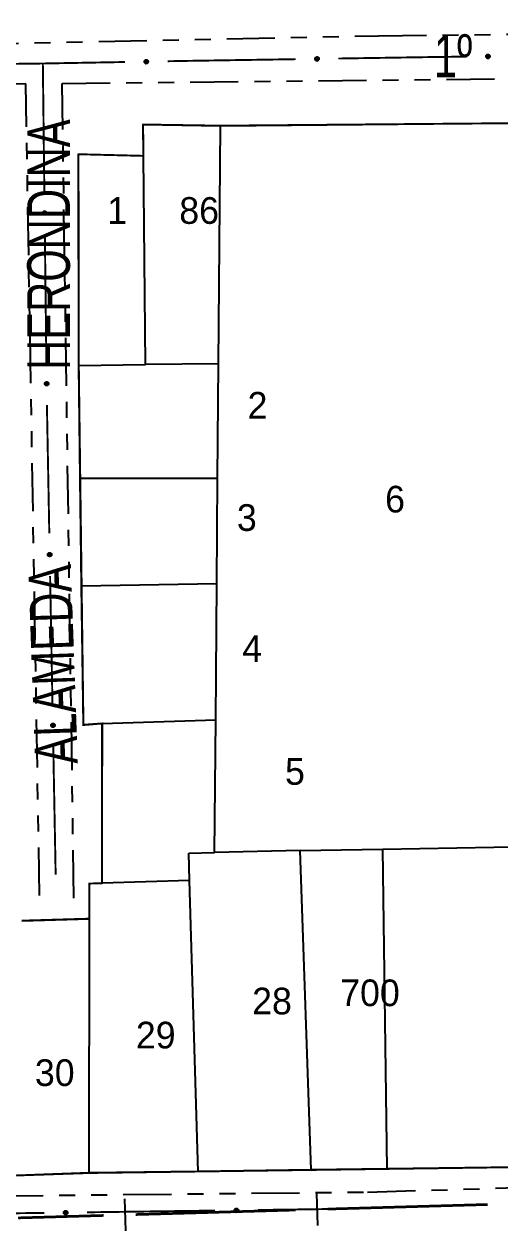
# Model space of a CAD drawing. Extents: x 203555 to 204724, y 4873703 to 4874787.
# Drawn here: x 203858.4 to 203902.9, y 4873708.3 to 4873821.3 of the extents above; entities that cross this region are included whole.
import ezdxf
from ezdxf.enums import TextEntityAlignment as Align

# ---------------------------------------------------------------- set-up
doc = ezdxf.new("R2010")
doc.units = 0
doc.header["$LTSCALE"] = 1.5
doc.header["$MEASUREMENT"] = 0
doc.linetypes.add('TRACO_25', pattern=[8, 3, -1, 1, -1, 1, -1])
for name, color, linetype in [('CD_MALHA_LOTES', 7, 'CONTINUOUS'), ('LM-LIM-SETORES-BAIRROS', 250, 'CONTINUOUS'), ('RU-QUADRA', 210, 'CONTINUOUS'), ('SV-EIXO-RUA-N-PAV', 6, 'CONTINUOUS'), ('SV-RUA-NAO-PAV', 7, 'CONTINUOUS'), ('SV-TXT-RUA-N-PAV', 7, 'CONTINUOUS'), ('Th_NmrPort', 1, 'CONTINUOUS')]:
    doc.layers.add(name, color=color, linetype=linetype)
doc.styles.add('ARIAL', font='ARIAL.SHX')

msp = doc.modelspace()

# ---------------------------------------------------------------- linework, layer by layer
at = {"layer": 'CD_MALHA_LOTES', "linetype": 'Continuous', "flags": 128}
for points in [[(203869.493037, 4873811.905794), (203876.732705, 4873811.793739)], [(203869.520639, 4873808.968927), (203869.493037, 4873811.905794)], [(203876.555166, 4873789.499511), (203876.732705, 4873811.793739)], [(203876.732705, 4873811.793739), (203906.668606, 4873812.051331)], [(203863.440595, 4873809.121177), (203869.520639, 4873808.968927)], [(203863.470514, 4873789.340838), (203863.440595, 4873809.121177)], [(203869.7044, 4873789.416434), (203869.520639, 4873808.968927)], [(203863.470514, 4873789.340838), (203869.7044, 4873789.416434)], [(203863.606734, 4873778.77904), (203863.470514, 4873789.340838)], [(203876.555166, 4873789.499511), (203869.7044, 4873789.416434)], [(203876.469811, 4873778.78119), (203876.555166, 4873789.499511)], [(203863.606734, 4873778.77904), (203876.469811, 4873778.78119)], [(203863.736636, 4873768.70714), (203863.606734, 4873778.77904)], [(203876.39115, 4873768.903457), (203876.469811, 4873778.78119)], [(203863.736636, 4873768.70714), (203876.39115, 4873768.903457)], [(203863.904882, 4873755.662255), (203863.736636, 4873768.70714)], [(203876.289503, 4873756.139249), (203876.39115, 4873768.903457)], [(203865.66676, 4873755.803901), (203876.289503, 4873756.139249)], [(203876.180043, 4873743.71887), (203876.289503, 4873756.139249)], [(203865.66676, 4873755.803901), (203863.904882, 4873755.662255)], [(203865.649401, 4873740.845931), (203865.66676, 4873755.803901)], [(203873.78658, 4873743.662646), (203876.180043, 4873743.71887)], [(203873.837772, 4873741.108289), (203873.78658, 4873743.662646)], [(203884.214662, 4873743.907611), (203876.180043, 4873743.71887)], [(203884.214662, 4873743.907611), (203891.949737, 4873744.040064)], [(203885.224, 4873713.986642), (203884.214662, 4873743.907611)], [(203891.949737, 4873744.040064), (203905.799927, 4873744.277229)], [(203892.354733, 4873714.084491), (203891.949737, 4873744.040064)], [(203864.466861, 4873737.520634), (203864.468478, 4873740.808094)], [(203864.468478, 4873740.808094), (203865.649401, 4873740.845931)], [(203873.837772, 4873741.108289), (203865.649401, 4873740.845931)], [(203874.651678, 4873713.841567), (203873.837772, 4873741.108289)], [(203858.123466, 4873737.333661), (203864.466861, 4873737.520634)], [(203864.455142, 4873713.701649), (203864.466861, 4873737.520634)], [(203919.028246, 4873714.448945), (203892.354733, 4873714.084491)], [(203864.455142, 4873713.701649), (203854.219637, 4873713.352863)], [(203874.651678, 4873713.841567), (203864.455142, 4873713.701649)], [(203885.224, 4873713.986642), (203874.651678, 4873713.841567)], [(203892.354733, 4873714.084491), (203885.224, 4873713.986642)]]:
    msp.add_lwpolyline(points, dxfattribs=at)
at = {"layer": 'LM-LIM-SETORES-BAIRROS'}
for points in [[(203867.743312, 4873711.279677), (203867.828918, 4873708.280898)], [(203885.735982, 4873711.793313), (203885.821588, 4873708.794535)]]:
    msp.add_lwpolyline(points, dxfattribs=at)
at = {"layer": 'LM-LIM-SETORES-BAIRROS', "const_width": 0.25}
for points in [[(203901.77227, 4873710.75049), (203886.778378, 4873710.32246)], [(203865.78693, 4873709.723217), (203857.790187, 4873709.494934)], [(203883.7796, 4873710.236853), (203868.785708, 4873709.808823)]]:
    msp.add_lwpolyline(points, dxfattribs=at)
at = {"layer": 'RU-QUADRA', "linetype": 'Continuous', "const_width": 0.18, "flags": 128}
for points in [[(203906.668606, 4873812.051331), (203876.732705, 4873811.793739), (203869.493037, 4873811.905794), (203869.520639, 4873808.968927), (203863.440595, 4873809.121177), (203863.470514, 4873789.340838), (203863.904882, 4873755.662255), (203865.66676, 4873755.803901), (203865.649401, 4873740.845931), (203864.468478, 4873740.808094), (203864.466861, 4873737.520634), (203858.123466, 4873737.333661)], [(203854.219637, 4873713.352863), (203864.455142, 4873713.701649), (203874.651678, 4873713.841567), (203885.224, 4873713.986642), (203892.354733, 4873714.084491), (203919.028246, 4873714.448945)]]:
    msp.add_lwpolyline(points, dxfattribs=at)
at = {"layer": 'SV-EIXO-RUA-N-PAV'}
for points in [[(203885.64108, 4873818.16337), (203885.674619, 4873818.198967), (203885.710723, 4873818.222703), (203885.746534, 4873818.233833), (203885.780744, 4873818.235416), (203885.815924, 4873818.233094), (203885.850877, 4873818.222928), (203885.887171, 4873818.203052), (203885.923116, 4873818.169658), (203885.945001, 4873818.131075), (203885.957791, 4873818.09655), (203885.961496, 4873818.060973), (203885.958668, 4873818.026835), (203885.946907, 4873817.990877), (203885.926405, 4873817.954293), (203885.891952, 4873817.918962), (203885.856396, 4873817.895935), (203885.821476, 4873817.886079), (203885.785686, 4873817.88258), (203885.749798, 4873817.885381), (203885.715545, 4873817.895558), (203885.678748, 4873817.916267), (203885.644326, 4873817.950734), (203885.620954, 4873817.985934), (203885.610611, 4873818.020707), (203885.60796, 4873818.05602), (203885.60986, 4873818.091334), (203885.618616, 4873818.126895), (203885.64108, 4873818.16337)], [(203901.639999, 4873818.391863), (203901.673729, 4873818.427279), (203901.709961, 4873818.45082), (203901.745831, 4873818.461757), (203901.780049, 4873818.463156), (203901.815216, 4873818.460645), (203901.850114, 4873818.45029), (203901.886301, 4873818.430218), (203901.922065, 4873818.396632), (203901.943741, 4873818.357931), (203901.956345, 4873818.323338), (203901.959858, 4873818.287742), (203901.956846, 4873818.253619), (203901.944892, 4873818.217725), (203901.924193, 4873818.181252), (203901.88955, 4873818.146107), (203901.853871, 4873818.123272), (203901.818898, 4873818.113604), (203901.78309, 4873818.110299), (203901.747217, 4873818.113293), (203901.71302, 4873818.123654), (203901.676334, 4873818.144561), (203901.642099, 4873818.179214), (203901.618917, 4873818.214539), (203901.608761, 4873818.249367), (203901.606301, 4873818.284694), (203901.608391, 4873818.319997), (203901.617339, 4873818.35551), (203901.639999, 4873818.391863)], [(203869.642919, 4873817.903307), (203869.676366, 4873817.938991), (203869.712409, 4873817.96282), (203869.748191, 4873817.974043), (203869.782396, 4873817.975715), (203869.817583, 4873817.973484), (203869.852562, 4873817.963408), (203869.888907, 4873817.943625), (203869.924938, 4873817.910325), (203869.946922, 4873817.871798), (203869.959801, 4873817.837307), (203869.963599, 4873817.80174), (203869.960859, 4873817.767594), (203869.949191, 4873817.731606), (203869.928784, 4873817.694969), (203869.894422, 4873817.659549), (203869.858926, 4873817.63643), (203869.824031, 4873817.626484), (203869.788251, 4873817.622893), (203869.752355, 4873817.625601), (203869.718076, 4873817.635689), (203869.681226, 4873817.656303), (203869.646715, 4873817.690681), (203869.623252, 4873817.725821), (203869.612819, 4873817.760567), (203869.610077, 4873817.795873), (203869.611885, 4873817.831191), (203869.62055, 4873817.866775), (203869.642919, 4873817.903307)], [(203860.376503, 4873803.765715), (203860.411974, 4873803.732041), (203860.435573, 4873803.695847), (203860.446567, 4873803.659995), (203860.448021, 4873803.625779), (203860.445566, 4873803.590608), (203860.435268, 4873803.555694), (203860.415254, 4873803.519475), (203860.381725, 4873803.483657), (203860.343059, 4873803.461918), (203860.308486, 4873803.449259), (203860.272896, 4873803.445689), (203860.238768, 4873803.448646), (203860.202855, 4873803.460542), (203860.166349, 4873803.481183), (203860.131148, 4873803.515769), (203860.108256, 4873803.551412), (203860.098532, 4873803.586369), (203860.095169, 4873803.622172), (203860.098106, 4873803.658049), (203860.108412, 4873803.692263), (203860.12926, 4873803.728982), (203860.163857, 4873803.763273), (203860.199145, 4873803.786511), (203860.233957, 4873803.796723), (203860.26928, 4873803.799241), (203860.304586, 4873803.797207), (203860.340114, 4873803.788316), (203860.376503, 4873803.765715)], [(203860.565467, 4873787.76683), (203860.600937, 4873787.733157), (203860.624536, 4873787.696963), (203860.63553, 4873787.661111), (203860.636984, 4873787.626895), (203860.634529, 4873787.591724), (203860.624231, 4873787.55681), (203860.604217, 4873787.520591), (203860.570688, 4873787.484772), (203860.532022, 4873787.463034), (203860.497449, 4873787.450375), (203860.461859, 4873787.446805), (203860.427732, 4873787.449762), (203860.391819, 4873787.461658), (203860.355312, 4873787.482299), (203860.320111, 4873787.516885), (203860.297219, 4873787.552527), (203860.287495, 4873787.587485), (203860.284132, 4873787.623288), (203860.287069, 4873787.659165), (203860.297375, 4873787.693379), (203860.318223, 4873787.730098), (203860.352821, 4873787.764389), (203860.388109, 4873787.787627), (203860.42292, 4873787.797839), (203860.458243, 4873787.800356), (203860.49355, 4873787.798323), (203860.529077, 4873787.789432), (203860.565467, 4873787.76683)], [(203860.852611, 4873771.770189), (203860.888309, 4873771.736758), (203860.912154, 4873771.700725), (203860.923392, 4873771.664948), (203860.925079, 4873771.630744), (203860.922864, 4873771.595557), (203860.912803, 4873771.560573), (203860.893036, 4873771.524219), (203860.859752, 4873771.488173), (203860.821234, 4873771.466172), (203860.786748, 4873771.453278), (203860.751183, 4873771.449466), (203860.717037, 4873771.452191), (203860.681044, 4873771.463843), (203860.644398, 4873771.484234), (203860.608962, 4873771.51858), (203860.585828, 4873771.554066), (203860.575866, 4873771.588957), (203860.57226, 4873771.624736), (203860.574952, 4873771.660632), (203860.585026, 4873771.694915), (203860.605623, 4873771.731775), (203860.639987, 4873771.766301), (203860.675116, 4873771.789779), (203860.709857, 4873771.800227), (203860.745162, 4873771.802985), (203860.780481, 4873771.801192), (203860.816069, 4873771.792543), (203860.852611, 4873771.770189)], [(203861.150432, 4873755.772961), (203861.18613, 4873755.73953), (203861.209975, 4873755.703498), (203861.221213, 4873755.66772), (203861.2229, 4873755.633516), (203861.220684, 4873755.598329), (203861.210624, 4873755.563345), (203861.190857, 4873755.526991), (203861.157572, 4873755.490945), (203861.119055, 4873755.468945), (203861.084569, 4873755.45605), (203861.049004, 4873755.452238), (203861.014857, 4873755.454963), (203860.978864, 4873755.466615), (203860.942218, 4873755.487006), (203860.906783, 4873755.521352), (203860.883648, 4873755.556838), (203860.873687, 4873755.591729), (203860.870081, 4873755.627508), (203860.872773, 4873755.663404), (203860.882846, 4873755.697687), (203860.903444, 4873755.734547), (203860.937807, 4873755.769073), (203860.972936, 4873755.792551), (203861.007678, 4873755.802999), (203861.042983, 4873755.805757), (203861.078302, 4873755.803964), (203861.113889, 4873755.795315), (203861.150432, 4873755.772961)], [(203862.096715, 4873710.100185), (203862.130337, 4873710.135705), (203862.166496, 4873710.159357), (203862.202332, 4873710.170404), (203862.236545, 4873710.171908), (203862.27172, 4873710.169504), (203862.30665, 4873710.159257), (203862.342898, 4873710.139297), (203862.378765, 4873710.10582), (203862.40056, 4873710.067186), (203862.41327, 4873710.032631), (203862.416892, 4873709.997046), (203862.413985, 4873709.962915), (203862.402141, 4873709.926984), (203862.381554, 4873709.890448), (203862.347019, 4873709.855196), (203862.31141, 4873709.832252), (203862.276467, 4873709.822477), (203862.240669, 4873709.819061), (203862.204788, 4873709.821945), (203862.170559, 4873709.832202), (203862.133809, 4873709.852996), (203862.099468, 4873709.887543), (203862.076178, 4873709.922797), (203862.065915, 4873709.957594), (203862.063346, 4873709.992913), (203862.065328, 4873710.028222), (203862.074167, 4873710.063763), (203862.096715, 4873710.100185)], [(203878.095224, 4873710.316434), (203878.128836, 4873710.351963), (203878.164989, 4873710.375624), (203878.200822, 4873710.386681), (203878.235035, 4873710.388194), (203878.270211, 4873710.3858), (203878.305142, 4873710.375563), (203878.341396, 4873710.355612), (203878.377273, 4873710.322144), (203878.399078, 4873710.283516), (203878.411797, 4873710.248965), (203878.415429, 4873710.213381), (203878.412531, 4873710.179249), (203878.400697, 4873710.143315), (203878.38012, 4873710.106773), (203878.345594, 4873710.071512), (203878.309992, 4873710.048558), (203878.275051, 4873710.038774), (203878.239254, 4873710.035349), (203878.203372, 4873710.038223), (203878.16914, 4873710.048471), (203878.132385, 4873710.069255), (203878.098034, 4873710.103793), (203878.074735, 4873710.13904), (203878.064462, 4873710.173834), (203878.061884, 4873710.209153), (203878.063856, 4873710.244463), (203878.072685, 4873710.280006), (203878.095224, 4873710.316434)]]:
    msp.add_lwpolyline(points, close=True, dxfattribs=at)
for points in [[(203885.710723, 4873818.222703), (203885.815924, 4873818.233094)], [(203901.606301, 4873818.284694), (203901.956345, 4873818.323338)], [(203901.608391, 4873818.319997), (203901.943741, 4873818.357931)], [(203901.608761, 4873818.249367), (203901.959858, 4873818.287742)], [(203901.610133, 4873818.266625), (203901.95637, 4873818.302909)], [(203901.611122, 4873818.30348), (203901.94505, 4873818.342367)], [(203901.617318, 4873818.231219), (203901.95534, 4873818.270148)], [(203901.617339, 4873818.35551), (203901.922065, 4873818.396632)], [(203901.617596, 4873818.33766), (203901.928315, 4873818.377675)], [(203901.618917, 4873818.214539), (203901.956846, 4873818.253619)], [(203901.629528, 4873818.371897), (203901.900678, 4873818.411508)], [(203901.632689, 4873818.195897), (203901.94615, 4873818.234575)], [(203901.639999, 4873818.391863), (203901.886301, 4873818.430218)], [(203901.659156, 4873818.410408), (203901.860816, 4873818.439758)], [(203901.673729, 4873818.427279), (203901.850114, 4873818.45029)], [(203901.694325, 4873818.440788), (203901.823823, 4873818.454391)], [(203901.709961, 4873818.45082), (203901.815216, 4873818.460645)], [(203869.610077, 4873817.795873), (203869.959801, 4873817.837307)], [(203869.611885, 4873817.831191), (203869.946922, 4873817.871798)], [(203869.612819, 4873817.760567), (203869.963599, 4873817.80174)], [(203869.614053, 4873817.777836), (203869.959989, 4873817.816879)], [(203869.614748, 4873817.814696), (203869.948356, 4873817.856245)], [(203869.62055, 4873817.866775), (203869.924938, 4873817.910325)], [(203869.620949, 4873817.848928), (203869.931339, 4873817.891419)], [(203869.62152, 4873817.742488), (203869.95922, 4873817.784111)], [(203869.623252, 4873817.725821), (203869.960859, 4873817.767594)], [(203869.632608, 4873817.883258), (203869.903433, 4873817.92503)], [(203869.637172, 4873817.707289), (203869.950315, 4873817.748465)], [(203869.642919, 4873817.903307), (203869.888907, 4873817.943625)], [(203869.646715, 4873817.690681), (203869.949191, 4873817.731606)], [(203869.661928, 4873817.922004), (203869.863348, 4873817.952961)], [(203869.667782, 4873817.675091), (203869.935953, 4873817.712721)], [(203869.676366, 4873817.938991), (203869.852562, 4873817.963408)], [(203869.681226, 4873817.656303), (203869.928784, 4873817.694969)], [(203869.696854, 4873817.952664), (203869.826239, 4873817.967299)], [(203869.705114, 4873817.648475), (203869.903855, 4873817.676654)], [(203869.712409, 4873817.96282), (203869.817583, 4873817.973484)], [(203869.718076, 4873817.635689), (203869.894422, 4873817.659549)], [(203869.739544, 4873817.631359), (203869.870268, 4873817.647383)], [(203869.752355, 4873817.625601), (203869.858926, 4873817.63643)], [(203885.60796, 4873818.05602), (203885.957791, 4873818.09655)], [(203885.60986, 4873818.091334), (203885.945001, 4873818.131075)], [(203885.610611, 4873818.020707), (203885.961496, 4873818.060973)], [(203885.61189, 4873818.037973), (203885.957926, 4873818.076122)], [(203885.61268, 4873818.074832), (203885.946394, 4873818.115518)], [(203885.618616, 4873818.126895), (203885.923116, 4873818.169658)], [(203885.61897, 4873818.109047), (203885.929468, 4873818.150736)], [(203885.619265, 4873818.002606), (203885.957072, 4873818.043356)], [(203885.620954, 4873817.985934), (203885.958668, 4873818.026835)], [(203885.630717, 4873818.143347), (203885.901649, 4873818.184419)], [(203885.634826, 4873817.967367), (203885.948075, 4873818.007734)], [(203885.64108, 4873818.16337), (203885.887171, 4873818.203052)], [(203885.644326, 4873817.950734), (203885.946907, 4873817.990877)], [(203885.660137, 4873818.182017), (203885.861636, 4873818.212453)], [(203885.665352, 4873817.93509), (203885.93362, 4873817.972026)], [(203885.674619, 4873818.198967), (203885.850877, 4873818.222928)], [(203885.678748, 4873817.916267), (203885.926405, 4873817.954293)], [(203885.695142, 4873818.212586), (203885.824565, 4873818.226887)], [(203885.702616, 4873817.908377), (203885.901429, 4873817.936042)], [(203885.715545, 4873817.895558), (203885.891952, 4873817.918962)], [(203885.737001, 4873817.891173), (203885.867767, 4873817.906859)], [(203885.749798, 4873817.885381), (203885.856396, 4873817.895935)], [(203901.642099, 4873818.179214), (203901.944892, 4873818.217725)], [(203901.663041, 4873818.163456), (203901.931503, 4873818.198946)], [(203901.676334, 4873818.144561), (203901.924193, 4873818.181252)], [(203901.700159, 4873818.136543), (203901.899119, 4873818.163136)], [(203901.71302, 4873818.123654), (203901.88955, 4873818.146107)], [(203901.734452, 4873818.119153), (203901.8653, 4873818.134135)], [(203901.747217, 4873818.113293), (203901.853871, 4873818.123272)], [(203860.098106, 4873803.658049), (203860.108256, 4873803.551412)], [(203860.103946, 4873803.670824), (203860.119137, 4873803.54)], [(203860.108412, 4873803.692263), (203860.131148, 4873803.515769)], [(203860.12128, 4873803.705144), (203860.148193, 4873803.506228)], [(203860.12926, 4873803.728982), (203860.166349, 4873803.481183)], [(203860.148134, 4873803.742306), (203860.184055, 4873803.473901)], [(203860.163857, 4873803.763273), (203860.202855, 4873803.460542)], [(203860.180525, 4873803.77271), (203860.219707, 4873803.459311)], [(203860.199145, 4873803.786511), (203860.238768, 4873803.448646)], [(203860.215823, 4873803.788138), (203860.255295, 4873803.450179)], [(203860.233957, 4873803.796723), (203860.272896, 4873803.445689)], [(203860.251218, 4873803.795379), (203860.288057, 4873803.449201)], [(203860.26928, 4873803.799241), (203860.308486, 4873803.449259)], [(203860.288073, 4873803.79445), (203860.327497, 4873803.460584)], [(203860.304586, 4873803.797207), (203860.343059, 4873803.461918)], [(203860.322265, 4873803.788031), (203860.362779, 4873803.477376)], [(203860.340114, 4873803.788316), (203860.381725, 4873803.483657)], [(203860.35652, 4873803.776154), (203860.396567, 4873803.505068)], [(203860.376503, 4873803.765715), (203860.415254, 4873803.519475)], [(203860.395079, 4873803.746587), (203860.424753, 4873803.544974)], [(203860.411974, 4873803.732041), (203860.435268, 4873803.555694)], [(203860.425515, 4873803.711467), (203860.439326, 4873803.581991)], [(203860.435573, 4873803.695847), (203860.445566, 4873803.590608)], [(203860.318223, 4873787.730098), (203860.355312, 4873787.482299)], [(203860.337097, 4873787.743422), (203860.373018, 4873787.475017)], [(203860.352821, 4873787.764389), (203860.391819, 4873787.461658)], [(203860.369489, 4873787.773826), (203860.40867, 4873787.460427)], [(203860.388109, 4873787.787627), (203860.427732, 4873787.449762)], [(203860.404786, 4873787.789254), (203860.444258, 4873787.451295)], [(203860.42292, 4873787.797839), (203860.461859, 4873787.446805)], [(203860.440181, 4873787.796495), (203860.477021, 4873787.450317)], [(203860.458243, 4873787.800356), (203860.497449, 4873787.450375)], [(203860.477037, 4873787.795566), (203860.51646, 4873787.4617)], [(203860.49355, 4873787.798323), (203860.532022, 4873787.463034)], [(203860.511228, 4873787.789146), (203860.551742, 4873787.478492)], [(203860.529077, 4873787.789432), (203860.570688, 4873787.484772)], [(203860.545484, 4873787.777269), (203860.58553, 4873787.506184)], [(203860.565467, 4873787.76683), (203860.604217, 4873787.520591)], [(203860.584042, 4873787.747703), (203860.613716, 4873787.54609)], [(203860.600937, 4873787.733157), (203860.624231, 4873787.55681)], [(203860.287069, 4873787.659165), (203860.297219, 4873787.552527)], [(203860.292909, 4873787.67194), (203860.3081, 4873787.541116)], [(203860.297375, 4873787.693379), (203860.320111, 4873787.516885)], [(203860.310243, 4873787.70626), (203860.337156, 4873787.507344)], [(203860.614479, 4873787.712583), (203860.628289, 4873787.583107)], [(203860.624536, 4873787.696963), (203860.634529, 4873787.591724)], [(203860.574952, 4873771.660632), (203860.585828, 4873771.554066)], [(203860.580705, 4873771.673446), (203860.596786, 4873771.542729)], [(203860.585026, 4873771.694915), (203860.608962, 4873771.51858)], [(203860.597806, 4873771.707884), (203860.626071, 4873771.509155)], [(203860.605623, 4873771.731775), (203860.644398, 4873771.484234)], [(203860.624406, 4873771.745227), (203860.662152, 4873771.477073)], [(203860.639987, 4873771.766301), (203860.681044, 4873771.463843)], [(203860.65659, 4873771.775851), (203860.697903, 4873771.462726)], [(203860.675116, 4873771.789779), (203860.717037, 4873771.452191)], [(203860.691782, 4873771.791519), (203860.733552, 4873771.453836)], [(203860.709857, 4873771.800227), (203860.751183, 4873771.449466)], [(203860.727126, 4873771.799001), (203860.766321, 4873771.453081)], [(203860.745162, 4873771.802985), (203860.786748, 4873771.453278)], [(203860.763988, 4873771.798322), (203860.805682, 4873771.464732)], [(203860.780481, 4873771.801192), (203860.821234, 4873771.466172)], [(203860.798222, 4873771.792136), (203860.840848, 4873771.481764)], [(203860.816069, 4873771.792543), (203860.859752, 4873771.488173)], [(203860.832557, 4873771.780492), (203860.874448, 4873771.509685)], [(203860.852611, 4873771.770189), (203860.893036, 4873771.524219)], [(203860.871316, 4873771.751189), (203860.902361, 4873771.549782)], [(203860.888309, 4873771.736758), (203860.912803, 4873771.560573)], [(203860.901991, 4873771.716276), (203860.916682, 4873771.586898)], [(203860.912154, 4873771.700725), (203860.922864, 4873771.595557)], [(203860.872773, 4873755.663404), (203860.883648, 4873755.556838)], [(203860.878526, 4873755.676218), (203860.894607, 4873755.545501)], [(203860.882846, 4873755.697687), (203860.906783, 4873755.521352)], [(203860.895627, 4873755.710656), (203860.923892, 4873755.511927)], [(203860.903444, 4873755.734547), (203860.942218, 4873755.487006)], [(203860.922227, 4873755.747999), (203860.959973, 4873755.479845)], [(203860.937807, 4873755.769073), (203860.978864, 4873755.466615)], [(203860.954411, 4873755.778623), (203860.995724, 4873755.465498)], [(203860.972936, 4873755.792551), (203861.014857, 4873755.454963)], [(203860.989603, 4873755.794291), (203861.031373, 4873755.456608)], [(203861.007678, 4873755.802999), (203861.049004, 4873755.452238)], [(203861.024947, 4873755.801773), (203861.064141, 4873755.455853)], [(203861.042983, 4873755.805757), (203861.084569, 4873755.45605)], [(203861.061808, 4873755.801094), (203861.103502, 4873755.467504)], [(203861.078302, 4873755.803964), (203861.119055, 4873755.468945)], [(203861.096042, 4873755.794908), (203861.138669, 4873755.484536)], [(203861.113889, 4873755.795315), (203861.157572, 4873755.490945)], [(203861.130378, 4873755.783264), (203861.172268, 4873755.512457)], [(203861.150432, 4873755.772961), (203861.190857, 4873755.526991)], [(203861.169137, 4873755.753961), (203861.200182, 4873755.552555)], [(203861.18613, 4873755.73953), (203861.210624, 4873755.563345)], [(203861.199812, 4873755.719048), (203861.214503, 4873755.58967)], [(203861.209975, 4873755.703498), (203861.220684, 4873755.598329)], [(203862.063346, 4873709.992913), (203862.41327, 4873710.032631)], [(203862.065328, 4873710.028222), (203862.40056, 4873710.067186)], [(203862.065915, 4873709.957594), (203862.416892, 4873709.997046)], [(203862.067234, 4873709.974857), (203862.413357, 4873710.012203)], [(203862.068109, 4873710.011714), (203862.401917, 4873710.051625)], [(203862.074167, 4873710.063763), (203862.378765, 4873710.10582)], [(203862.074479, 4873710.045914), (203862.385073, 4873710.086883)], [(203862.074527, 4873709.939473), (203862.412428, 4873709.979439)], [(203862.076178, 4873709.922797), (203862.413985, 4873709.962915)], [(203862.086305, 4873710.080187), (203862.357332, 4873710.12063)], [(203862.090006, 4873709.904197), (203862.403348, 4873709.943838)], [(203862.096715, 4873710.100185), (203862.342898, 4873710.139297)], [(203862.099468, 4873709.887543), (203862.402141, 4873709.926984)], [(203862.115815, 4873710.118789), (203862.317384, 4873710.148758)], [(203862.120458, 4873709.87185), (203862.38881, 4873709.908164)], [(203862.130337, 4873710.135705), (203862.30665, 4873710.159257)], [(203862.133809, 4873709.852996), (203862.381554, 4873709.890448)], [(203862.150891, 4873710.149277), (203862.280346, 4873710.163277)], [(203862.157659, 4873709.845051), (203862.356536, 4873709.872255)], [(203862.166496, 4873710.159357), (203862.27172, 4873710.169504)], [(203862.170559, 4873709.832202), (203862.347019, 4873709.855196)], [(203862.192004, 4873709.827767), (203862.322806, 4873709.84315)], [(203862.204788, 4873709.821945), (203862.31141, 4873709.832252)], [(203878.061884, 4873710.209153), (203878.411797, 4873710.248965)], [(203878.063856, 4873710.244463), (203878.399078, 4873710.283516)], [(203878.064462, 4873710.173834), (203878.415429, 4873710.213381)], [(203878.065777, 4873710.191097), (203878.41189, 4873710.228537)], [(203878.066642, 4873710.227955), (203878.400439, 4873710.267956)], [(203878.072685, 4873710.280006), (203878.377273, 4873710.322144)], [(203878.073002, 4873710.262157), (203878.383586, 4873710.303209)], [(203878.073079, 4873710.155715), (203878.410969, 4873710.195773)], [(203878.074735, 4873710.13904), (203878.412531, 4873710.179249)], [(203878.08482, 4873710.296433), (203878.355836, 4873710.336949)], [(203878.088568, 4873710.120444), (203878.401899, 4873710.160169)], [(203878.095224, 4873710.316434), (203878.341396, 4873710.355612)], [(203878.098034, 4873710.103793), (203878.400697, 4873710.143315)], [(203878.114319, 4873710.335043), (203878.31588, 4873710.365066)], [(203878.119028, 4873710.088105), (203878.387371, 4873710.124491)], [(203878.128836, 4873710.351963), (203878.305142, 4873710.375563)], [(203878.132385, 4873710.069255), (203878.38012, 4873710.106773)], [(203878.149387, 4873710.36554), (203878.278838, 4873710.379575)], [(203878.156237, 4873710.061316), (203878.355106, 4873710.088574)], [(203878.164989, 4873710.375624), (203878.270211, 4873710.3858)], [(203878.16914, 4873710.048471), (203878.345594, 4873710.071512)], [(203878.190587, 4873710.044041), (203878.321384, 4873710.059459)], [(203878.203372, 4873710.038223), (203878.309992, 4873710.048558)]]:
    msp.add_lwpolyline(points, dxfattribs=at)
at = {"layer": 'SV-EIXO-RUA-N-PAV', "const_width": 0.18}
for points in [[(203887.786217, 4873818.086729), (203896.785122, 4873818.227065)], [(203896.785122, 4873818.227065), (203897.74544, 4873818.242034)], [(203897.74544, 4873818.242034), (203899.7849, 4873818.262846)], [(203855.790482, 4873817.568509), (203859.7902, 4873817.61606)], [(203859.7902, 4873817.61606), (203860.102785, 4873817.619768)], [(203860.102785, 4873817.619768), (203867.788908, 4873817.759503)], [(203860.102785, 4873817.619768), (203860.244507, 4873805.620605)], [(203871.788247, 4873817.832211), (203872.788082, 4873817.850388)], [(203872.788082, 4873817.850388), (203873.73684, 4873817.867631)], [(203873.73684, 4873817.867631), (203883.786703, 4873818.024357)], [(203860.291748, 4873801.620883), (203860.43347, 4873789.62172)], [(203860.484631, 4873785.622059), (203860.707996, 4873773.624138)], [(203860.782452, 4873769.624831), (203861.005817, 4873757.62691)], [(203861.080272, 4873753.627603), (203861.303638, 4873741.629682)], [(203848.243078, 4873709.806194), (203860.24202, 4873709.965475)], [(203864.241666, 4873710.018706), (203876.240566, 4873710.181223)], [(203880.240199, 4873710.235396), (203886.239648, 4873710.316654)], [(203886.239648, 4873710.316654), (203886.877166, 4873710.325282)]]:
    msp.add_lwpolyline(points, dxfattribs=at)
at = {"layer": 'SV-RUA-NAO-PAV', "linetype": 'TRACO_25'}
for points in [[(203779.226465, 4873819.258006, 7.15991), (203805.105425, 4873820.301765, 7.238198), (203841.335915, 4873819.197136, 7.653123), (203891.535865, 4873820.211264, 8.561261), (203934.82316, 4873820.732865, 9.038816), (203985.841241, 4873821.391302, 9.438085), (204061.65159, 4873822.557226, 9.641633), (204097.427912, 4873823.778666, 9.751236), (204127.098693, 4873823.384199, 9.766893), (204167.291276, 4873823.238421, 10.064386), (204193.518769, 4873822.949433, 10.072216), (204200.129793, 4873823.030378, 10.119188), (204206.412385, 4873823.060054, 10.173989), (204210.890634, 4873823.227641, 10.173989), (204213.445823, 4873823.614832, 10.173989), (204215.755547, 4873826.116501, 10.447997)], [(203863.009909, 4873739.436687, 10.22), (203861.91, 4873815.76, 9.22), (203936.585074, 4873816.524369, 9.218879), (203982.019864, 4873816.871132, 9.477228), (204060.372016, 4873818.048513, 9.665119), (204095.035147, 4873818.558097, 9.907811), (204126.039809, 4873819.216246, 9.907811), (204151.215943, 4873819.182322, 10.017414), (204196.498476, 4873818.3875, 10.134846), (204201.591682, 4873818.522254, 10.173989), (204206.312069, 4873818.854328, 10.244449), (204211.775309, 4873819.711619, 10.314908), (204222.910431, 4873820.927301, 10.43234)], [(203859.793516, 4873739.684102, 10.22), (203858.51, 4873815.71, 7.75), (203843.446832, 4873815.359549, 7.747068), (203805.983028, 4873816.849832, 7.426089), (203779.742983, 4873815.707283, 7.15991)], [(203787.175599, 4873710.965157, 9.21105), (203855.640405, 4873711.548795, 9.65729), (203890.501243, 4873711.911566, 10.205305), (203933.080142, 4873713.195201, 10.307079), (203965.06195, 4873713.439384, 10.68286), (203997.368445, 4873714.03083, 10.839436), (204007.742049, 4873713.97771, 10.870751), (204058.868278, 4873712.147085, 11.254361), (204077.670936, 4873711.876832, 11.183902), (204104.635129, 4873712.241125, 11.183902), (204142.766626, 4873712.164963, 11.13693), (204201.558777, 4873713.191568, 11.13693), (204257.224752, 4873714.143129, 11.105615), (204315.184396, 4873715.637608, 11.042984), (204350.220159, 4873716.493767, 11.035155)]]:
    msp.add_polyline3d(points, dxfattribs=at)

# ---------------------------------------------------------------- texts
at = {"layer": 'SV-TXT-RUA-N-PAV', "style": 'ARIAL', "width": 0.7}
msp.add_text('1º', height=4, dxfattribs=at).set_placement((203896.718909, 4873816.338744))
for s, rotation, p in [('HERONDINA', 90, (203862.638786, 4873788.91965)), ('ALAMEDA', 92, (203863.381031, 4873752.054843))]:
    msp.add_text(s, height=4, rotation=rotation, dxfattribs=at).set_placement(p)
at = {"layer": 'Th_NmrPort', "color": 1}
for s, p in [('1', (203866.121995, 4873803.851414)), ('86', (203872.880545, 4873803.851414)), ('2', (203879.277173, 4873785.604784)), ('6', (203892.154927, 4873776.817215)), ('3', (203878.275906, 4873775.091484)), ('4', (203878.77654, 4873762.825968)), ('5', (203882.781606, 4873751.311401)), ('700', (203887.950931, 4873730.577202)), ('28', (203879.703639, 4873729.807455)), ('29', (203868.817214, 4873726.618502)), ('30', (203859.360319, 4873723.099657))]:
    msp.add_text(s, height=2.5, dxfattribs=at).set_placement(p, align=Align.MIDDLE_LEFT)

doc.saveas('drawing.dxf')
